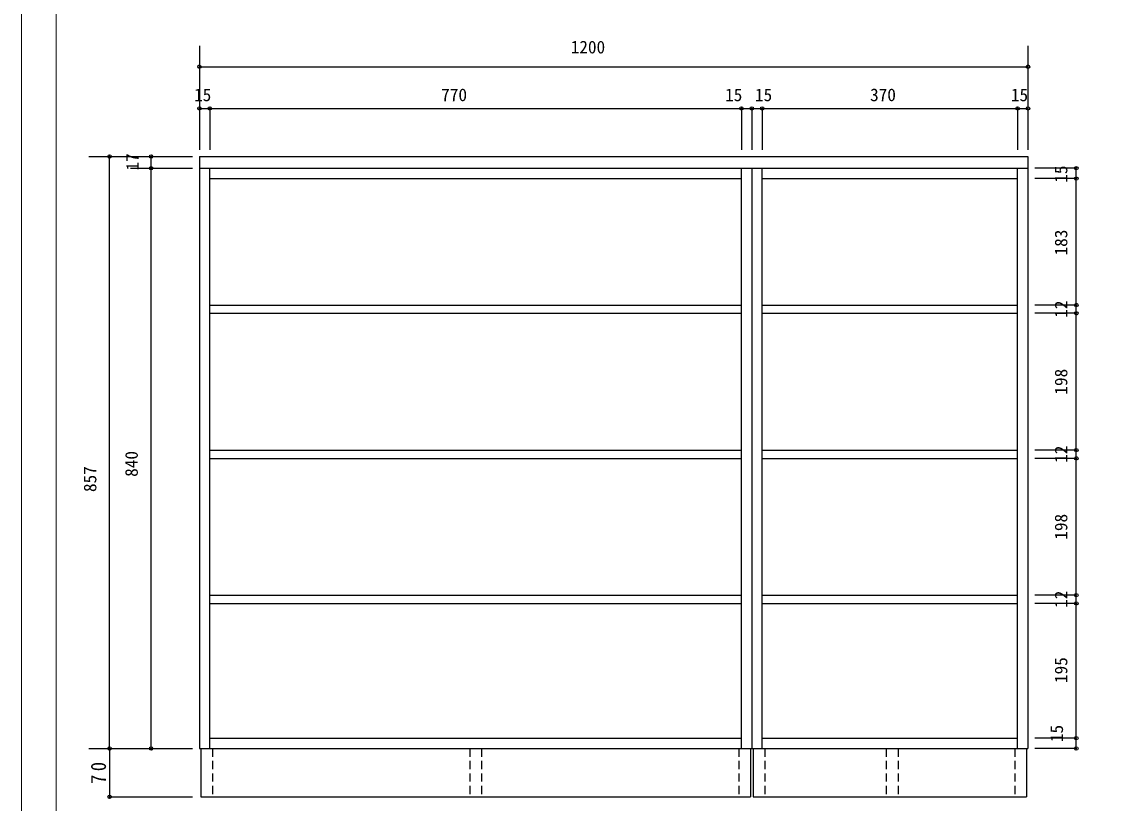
# Model space of a CAD drawing. Units: millimetres on the paper, enlarged 5 times, with parts at other scales. Extents: x -1044 to 931, y -502 to 889.
# Drawn here: x -1044 to -260, y -214 to 352 of the extents above; entities that cross this region are included whole.
import ezdxf
from ezdxf.enums import TextEntityAlignment as Align

# ---------------------------------------------------------------- set-up
doc = ezdxf.new("R2010")
doc.units = ezdxf.units.MM
doc.header["$LTSCALE"] = 5
doc.header["$PDMODE"] = 32
doc.header["$PDSIZE"] = 2.5
doc.linetypes.add('DASHED1', pattern=[1.8, 1.2, -0.6])
doc.layers.add('0-0_0', color=7, linetype='Continuous', lineweight=18)
doc.layers.add('2-0_NOTE$003', color=7, linetype='Continuous')
doc.styles.add('ＭＳ ゴシック', font='')
doc.styles.get('ＭＳ ゴシック').set_extended_font_data('MS Gothic')

msp = doc.modelspace()

# ---------------------------------------------------------------- linework, layer by layer
at = {"layer": '0-0_0'}
msp.add_line((-1018.956, 864.147), (-1018.956, -364.603), dxfattribs=at)
msp.add_lwpolyline([(-1043.956, -502.103), (-1043.956, 889.147), (931.044, 889.147)], dxfattribs=at)
at = {"layer": '2-0_NOTE$003', "color": 4}
for p, q in [((-915.232, 334.191), (-915.232, 259.191)), ((-315.232, 334.191), (-315.232, 259.191)), ((-915.232, 319.191), (-315.232, 319.191)), ((-915.232, 288.989), (-915.232, 258.927)), ((-915.232, 288.989), (-907.732, 288.989)), ((-907.732, 288.989), (-522.732, 288.989)), ((-907.732, 288.989), (-907.732, 258.927)), ((-522.732, 288.989), (-522.732, 258.927)), ((-522.732, 288.989), (-515.232, 288.989)), ((-515.232, 288.989), (-515.232, 258.927)), ((-515.232, 288.989), (-515.232, 258.927)), ((-515.232, 288.989), (-507.732, 288.989)), ((-507.732, 288.989), (-507.732, 258.927)), ((-507.732, 288.989), (-322.732, 288.989)), ((-322.732, 288.989), (-322.732, 258.927)), ((-322.732, 288.989), (-315.232, 288.989)), ((-315.232, 288.989), (-315.232, 258.927)), ((-995.232, 254.191), (-920.232, 254.191)), ((-980.232, -174.309), (-980.232, 254.191)), ((-950.232, 245.691), (-950.232, 254.191)), ((-965.232, 245.691), (-920.232, 245.691)), ((-950.232, 244.691), (-950.232, 245.691)), ((-950.232, -174.309), (-950.232, 244.691)), ((-280.232, 245.691), (-310.232, 245.691)), ((-280.232, 140.691), (-280.232, 245.691)), ((-280.232, 238.191), (-310.232, 238.191)), ((-280.232, 146.691), (-310.232, 146.691)), ((-280.232, 140.691), (-310.232, 140.691)), ((-280.232, 41.691), (-280.232, 140.691)), ((-280.232, 41.691), (-310.232, 41.691)), ((-280.232, 35.691), (-280.232, 41.691)), ((-280.232, 35.691), (-310.232, 35.691)), ((-280.232, -63.309), (-280.232, 35.691)), ((-280.232, -63.309), (-310.232, -63.309)), ((-280.232, -69.309), (-310.232, -69.309)), ((-280.232, -69.309), (-280.232, -63.309)), ((-280.232, -166.809), (-280.232, -69.309)), ((-280.232, -166.809), (-310.232, -166.809)), ((-280.232, -174.309), (-280.232, -166.809)), ((-995.232, -174.309), (-920.232, -174.309)), ((-980.232, -174.309), (-980.232, -209.309)), ((-980.232, -174.309), (-920.232, -174.309)), ((-280.232, -174.309), (-310.232, -174.309)), ((-980.232, -209.309), (-920.232, -209.309))]:
    msp.add_line(p, q, dxfattribs=at)
at = {"layer": '2-0_NOTE$003'}
for p, q in [((-915.232, 254.191), (-915.232, 245.691)), ((-915.232, 254.191), (-515.232, 254.191)), ((-515.232, 254.191), (-315.232, 254.191)), ((-315.232, 254.191), (-315.232, 245.691)), ((-915.232, 245.691), (-915.232, -174.309)), ((-915.232, 245.691), (-515.232, 245.691)), ((-907.732, -174.309), (-907.732, 245.691)), ((-522.732, -174.309), (-522.732, 245.691)), ((-515.232, 245.691), (-515.232, -174.309)), ((-515.232, 245.691), (-515.232, -174.309)), ((-515.232, 245.691), (-315.232, 245.691)), ((-507.732, -174.309), (-507.732, 245.691)), ((-322.732, -174.309), (-322.732, 245.691)), ((-315.232, 245.691), (-315.232, -174.309)), ((-907.732, 238.191), (-522.732, 238.191)), ((-507.732, 238.191), (-322.732, 238.191)), ((-907.732, 146.691), (-522.732, 146.691)), ((-507.732, 146.691), (-322.732, 146.691)), ((-907.732, 140.691), (-522.732, 140.691)), ((-507.732, 140.691), (-322.732, 140.691)), ((-907.732, 41.691), (-522.732, 41.691)), ((-507.732, 41.691), (-322.732, 41.691)), ((-907.732, 35.691), (-522.732, 35.691)), ((-507.732, 35.691), (-322.732, 35.691)), ((-907.732, -63.309), (-522.732, -63.309)), ((-907.732, -69.309), (-522.732, -69.309)), ((-507.732, -63.309), (-322.732, -63.309)), ((-507.732, -69.309), (-322.732, -69.309)), ((-907.732, -166.809), (-522.732, -166.809)), ((-507.732, -166.809), (-322.732, -166.809)), ((-915.232, -174.309), (-515.232, -174.309)), ((-914.232, -174.309), (-914.232, -209.309)), ((-516.232, -174.309), (-516.232, -209.309)), ((-515.232, -174.309), (-315.232, -174.309)), ((-514.232, -174.309), (-514.232, -209.309)), ((-316.232, -174.309), (-316.232, -209.309)), ((-914.232, -209.309), (-516.232, -209.309)), ((-514.232, -209.309), (-316.232, -209.309))]:
    msp.add_line(p, q, dxfattribs=at)
at = {"layer": '2-0_NOTE$003', "linetype": 'DASHED1'}
for p, q in [((-905.732, -174.309), (-905.732, -209.309)), ((-719.482, -174.309), (-719.482, -209.309)), ((-710.982, -174.309), (-710.982, -209.309)), ((-524.732, -174.309), (-524.732, -209.309)), ((-505.732, -174.309), (-505.732, -209.309)), ((-417.834, -174.309), (-417.834, -209.309)), ((-409.334, -174.309), (-409.334, -209.309)), ((-324.732, -174.309), (-324.732, -209.309))]:
    msp.add_line(p, q, dxfattribs=at)
at = {"layer": '2-0_NOTE$003', "color": 4}
for p in [(-915.232, 319.191), (-315.232, 319.191), (-915.232, 288.989), (-907.732, 288.989), (-522.732, 288.989), (-515.232, 288.989), (-507.732, 288.989), (-322.732, 288.989), (-315.232, 288.989), (-980.232, 254.191), (-950.232, 254.191), (-950.232, 245.691), (-280.232, 245.691), (-280.232, 238.191), (-280.232, 146.691), (-280.232, 140.691), (-280.232, 41.691), (-280.232, 35.691), (-280.232, -63.309), (-280.232, -69.309), (-280.232, -166.809), (-980.232, -174.309), (-950.232, -174.309), (-280.232, -174.309), (-980.232, -209.309)]:
    msp.add_point(p, dxfattribs=at)

# ---------------------------------------------------------------- texts
at = {"layer": '2-0_NOTE$003', "style": 'ＭＳ ゴシック'}
for s, p in [('1200', (-646.352, 326.066)), ('15', (-919.107, 291.489)), ('770', (-740.144, 291.489)), ('15', (-534.563, 291.489)), ('15', (-512.928, 291.489)), ('370', (-429.562, 291.489)), ('15', (-327.607, 291.489))]:
    msp.add_text(s, height=9.164, dxfattribs=at).set_placement(p, align=Align.BOTTOM_LEFT)
for s, p in [('17', (-956.387, 244.001)), ('15', (-283.982, 235.191)), ('183', (-283.982, 182.566)), ('12', (-283.982, 137.441)), ('198', (-283.982, 81.816)), ('840', (-957.107, 22.316)), ('12', (-283.982, 32.441)), ('857', (-987.107, 11.316)), ('198', (-283.982, -23.184)), ('12', (-283.982, -72.559)), ('195', (-283.982, -126.934)), ('15', (-287.107, -169.691))]:
    msp.add_text(s, height=9.164, rotation=90, dxfattribs=at).set_placement(p, align=Align.BOTTOM_LEFT)
at = {"layer": '2-0_NOTE$003', "insert": (-982.732, -199.934), "char_height": 11, "attachment_point": 7, "rotation": 90, "style": 'ＭＳ ゴシック'}
msp.add_mtext('\\T1.36;\\W0.9;70', dxfattribs=at)

doc.saveas('drawing.dxf')
